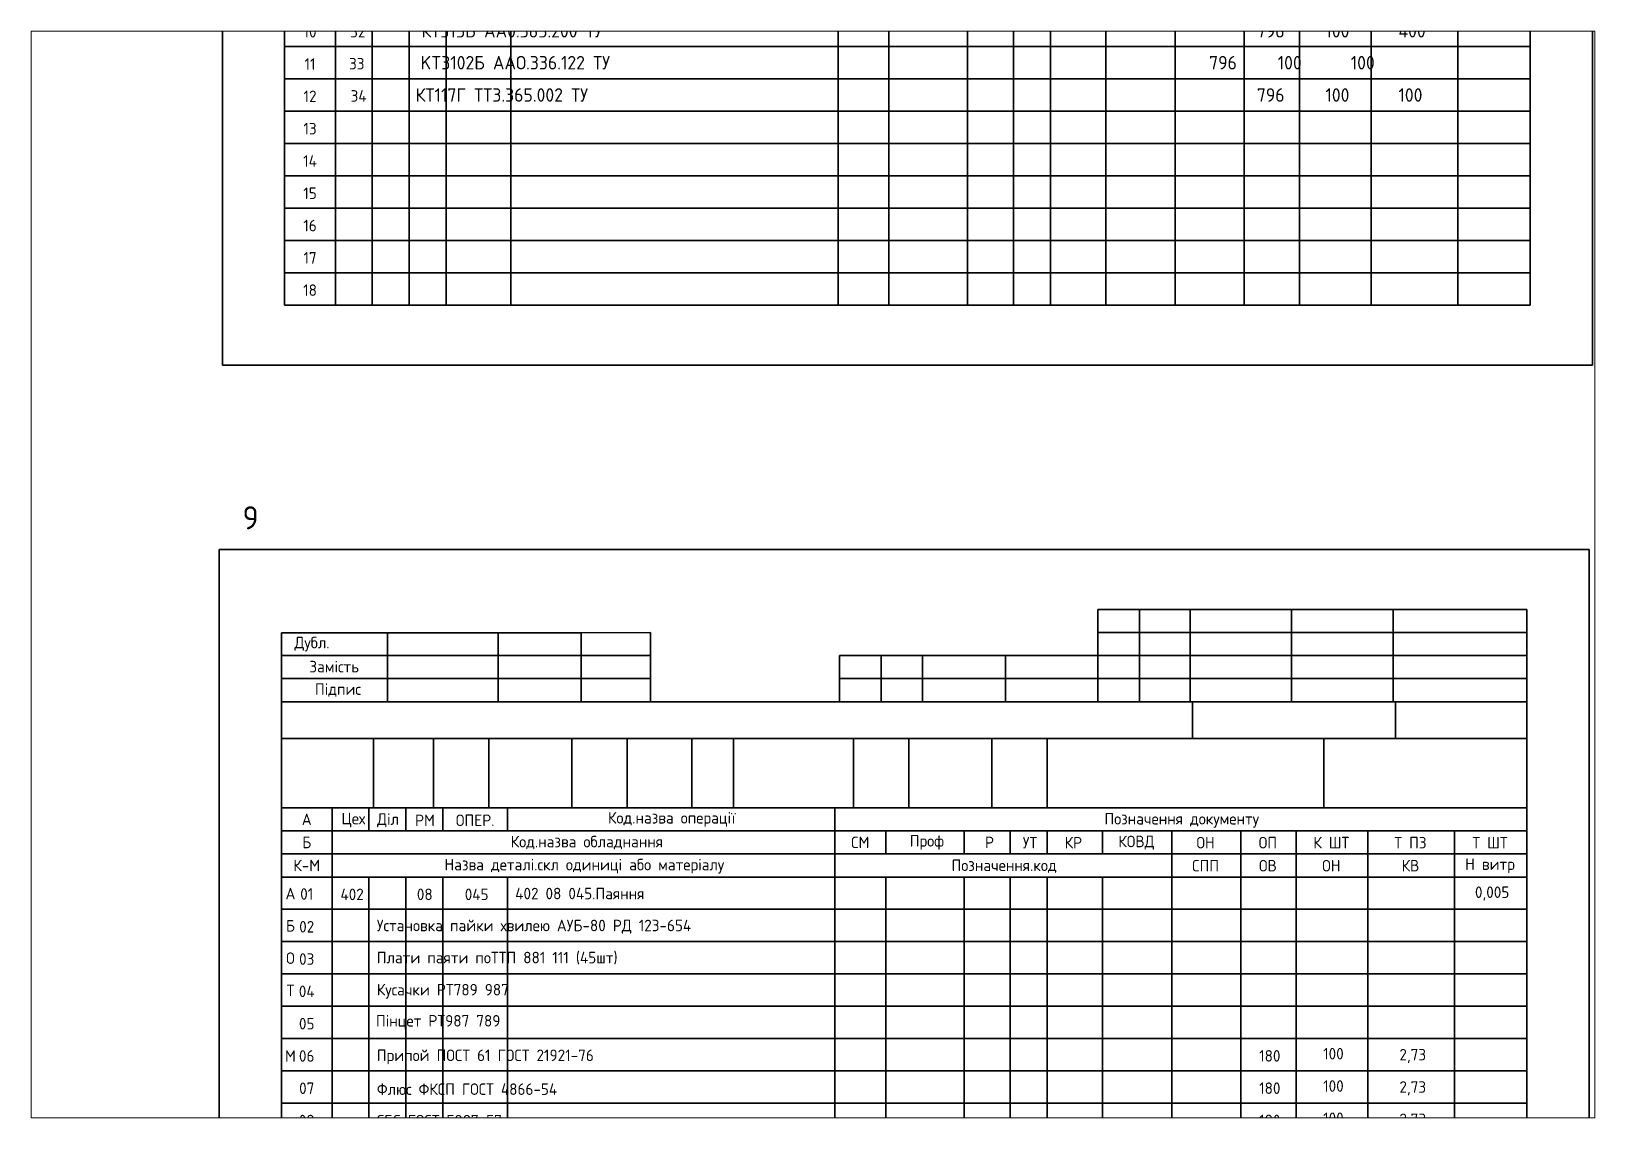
# Paper-space layout 'Лист1' of a CAD drawing. Header units: millimetres. Extents: x -28 to 311, y -11 to 224.
# The model-space entities are those that its viewports show. They can reach past a viewport. Long polylines and large blocks are cut down to what shows.
import ezdxf

# ---------------------------------------------------------------- set-up
doc = ezdxf.new("R2010")
doc.units = ezdxf.units.MM
doc.layers.get('0').update_dxf_attribs({"lineweight": 35})
doc.layers.add('Текст', color=7, linetype='Continuous')
doc.styles.get("Standard").update_dxf_attribs({"font": 'GOST_B.TTF'})

# ---------------------------------------------------------------- blocks, each defined once
blk = doc.blocks.new('*U1')
for p, q in [((11, 0), (270, 0)), ((11, 0), (11, -7)), ((120, 0), (120, -7)), ((131, 0), (131, -7)), ((148, 0), (148, -7)), ((158, 0), (158, -7)), ((166, 0), (166, -7)), ((178, 0), (178, -7)), ((193, 0), (193, -7)), ((208, 0), (208, -7)), ((220, 0), (220, -7)), ((235.5, 0), (235.5, -7)), ((254.3, 0), (254.3, -7)), ((270, 0), (270, -7)), ((270, -7), (11, -7))]:
    blk.add_line(p, q)

msp = doc.modelspace()

# ---------------------------------------------------------------- linework, layer by layer
for p, q in [((52.58, -1584.99), (52.58, -1374.99)), ((349.58, -1374.99), (349.58, -1584.99)), ((66.08, -1445.99), (66.08, -1571.99)), ((77.08, -1445.99), (77.08, -1571.99)), ((66.08, -1515.99), (66.08, -1508.99)), ((77.08, -1508.99), (77.08, -1515.99)), ((85.08, -1508.99), (85.08, -1515.99)), ((93.08, -1508.99), (93.08, -1515.99)), ((101.08, -1508.99), (101.08, -1515.99)), ((115.08, -1508.99), (115.08, -1515.99)), ((186.08, -1508.99), (186.08, -1515.99)), ((197.08, -1508.99), (197.08, -1515.99)), ((214.08, -1508.99), (214.08, -1515.99)), ((224.08, -1508.99), (224.08, -1515.99)), ((232.08, -1508.99), (232.08, -1515.99)), ((244.08, -1508.99), (244.08, -1515.99)), ((259.08, -1508.99), (259.08, -1515.99)), ((274.08, -1508.99), (274.08, -1515.99)), ((286.08, -1508.99), (286.08, -1515.99)), ((301.58, -1508.99), (301.58, -1515.99)), ((320.38, -1508.99), (320.38, -1515.99)), ((336.08, -1508.99), (336.08, -1515.99)), ((77.08, -1515.99), (66.08, -1515.99)), ((336.08, -1515.99), (66.08, -1515.99)), ((66.08, -1515.99), (336.08, -1515.99)), ((66.08, -1522.99), (66.08, -1515.99)), ((77.08, -1515.99), (77.08, -1522.99)), ((85.08, -1515.99), (85.08, -1522.99)), ((93.08, -1515.99), (93.08, -1522.99)), ((101.08, -1515.99), (101.08, -1522.99)), ((115.08, -1515.99), (115.08, -1522.99)), ((186.08, -1515.99), (186.08, -1522.99)), ((197.08, -1515.99), (197.08, -1522.99)), ((214.08, -1515.99), (214.08, -1522.99)), ((224.08, -1515.99), (224.08, -1522.99)), ((232.08, -1515.99), (232.08, -1522.99)), ((244.08, -1515.99), (244.08, -1522.99)), ((259.08, -1515.99), (259.08, -1522.99)), ((274.08, -1515.99), (274.08, -1522.99)), ((286.08, -1515.99), (286.08, -1522.99)), ((301.58, -1515.99), (301.58, -1522.99)), ((320.38, -1515.99), (320.38, -1522.99)), ((336.08, -1515.99), (336.08, -1522.99)), ((77.08, -1522.99), (66.08, -1522.99)), ((77.08, -1522.99), (66.08, -1522.99)), ((336.08, -1522.99), (66.08, -1522.99)), ((66.08, -1522.99), (336.08, -1522.99)), ((66.08, -1529.99), (66.08, -1522.99)), ((77.08, -1522.99), (77.08, -1529.99)), ((85.08, -1522.99), (85.08, -1529.99)), ((93.08, -1522.99), (93.08, -1529.99)), ((101.08, -1522.99), (101.08, -1529.99)), ((115.08, -1522.99), (115.08, -1529.99)), ((186.08, -1522.99), (186.08, -1529.99)), ((197.08, -1522.99), (197.08, -1529.99)), ((214.08, -1522.99), (214.08, -1529.99)), ((224.08, -1522.99), (224.08, -1529.99)), ((232.08, -1522.99), (232.08, -1529.99)), ((244.08, -1522.99), (244.08, -1529.99)), ((259.08, -1522.99), (259.08, -1529.99)), ((274.08, -1522.99), (274.08, -1529.99)), ((286.08, -1522.99), (286.08, -1529.99)), ((301.58, -1522.99), (301.58, -1529.99)), ((320.38, -1522.99), (320.38, -1529.99)), ((336.08, -1522.99), (336.08, -1529.99)), ((77.08, -1529.99), (66.08, -1529.99)), ((336.08, -1529.99), (66.08, -1529.99)), ((66.08, -1529.99), (336.08, -1529.99)), ((66.08, -1536.99), (66.08, -1529.99)), ((77.08, -1529.99), (77.08, -1536.99)), ((85.08, -1529.99), (85.08, -1536.99)), ((93.08, -1529.99), (93.08, -1536.99)), ((101.08, -1529.99), (101.08, -1536.99)), ((115.08, -1529.99), (115.08, -1536.99)), ((186.08, -1529.99), (186.08, -1536.99)), ((197.08, -1529.99), (197.08, -1536.99)), ((214.08, -1529.99), (214.08, -1536.99)), ((224.08, -1529.99), (224.08, -1536.99)), ((232.08, -1529.99), (232.08, -1536.99)), ((244.08, -1529.99), (244.08, -1536.99)), ((259.08, -1529.99), (259.08, -1536.99)), ((274.08, -1529.99), (274.08, -1536.99)), ((286.08, -1529.99), (286.08, -1536.99)), ((301.58, -1529.99), (301.58, -1536.99)), ((320.38, -1529.99), (320.38, -1536.99)), ((336.08, -1529.99), (336.08, -1536.99)), ((77.08, -1536.99), (66.08, -1536.99)), ((336.08, -1536.99), (66.08, -1536.99)), ((66.08, -1536.99), (336.08, -1536.99)), ((66.08, -1543.99), (66.08, -1536.99)), ((77.08, -1536.99), (77.08, -1543.99)), ((85.08, -1536.99), (85.08, -1543.99)), ((93.08, -1536.99), (93.08, -1543.99)), ((101.08, -1536.99), (101.08, -1543.99)), ((115.08, -1536.99), (115.08, -1543.99)), ((186.08, -1536.99), (186.08, -1543.99)), ((197.08, -1536.99), (197.08, -1543.99)), ((214.08, -1536.99), (214.08, -1543.99)), ((224.08, -1536.99), (224.08, -1543.99)), ((232.08, -1536.99), (232.08, -1543.99)), ((244.08, -1536.99), (244.08, -1543.99)), ((259.08, -1536.99), (259.08, -1543.99)), ((274.08, -1536.99), (274.08, -1543.99)), ((286.08, -1536.99), (286.08, -1543.99)), ((301.58, -1536.99), (301.58, -1543.99)), ((320.38, -1536.99), (320.38, -1543.99)), ((336.08, -1536.99), (336.08, -1543.99)), ((77.08, -1543.99), (66.08, -1543.99)), ((77.08, -1543.99), (66.08, -1543.99)), ((336.08, -1543.99), (66.08, -1543.99)), ((66.08, -1543.99), (336.08, -1543.99)), ((66.08, -1550.99), (66.08, -1543.99)), ((77.08, -1543.99), (77.08, -1550.99)), ((85.08, -1543.99), (85.08, -1550.99)), ((93.08, -1543.99), (93.08, -1550.99)), ((101.08, -1543.99), (101.08, -1550.99)), ((115.08, -1543.99), (115.08, -1550.99)), ((186.08, -1543.99), (186.08, -1550.99)), ((197.08, -1543.99), (197.08, -1550.99)), ((214.08, -1543.99), (214.08, -1550.99)), ((224.08, -1543.99), (224.08, -1550.99)), ((232.08, -1543.99), (232.08, -1550.99)), ((244.08, -1543.99), (244.08, -1550.99)), ((259.08, -1543.99), (259.08, -1550.99)), ((274.08, -1543.99), (274.08, -1550.99)), ((286.08, -1543.99), (286.08, -1550.99)), ((301.58, -1543.99), (301.58, -1550.99)), ((320.38, -1543.99), (320.38, -1550.99)), ((336.08, -1543.99), (336.08, -1550.99)), ((77.08, -1550.99), (66.08, -1550.99)), ((336.08, -1550.99), (66.08, -1550.99)), ((66.08, -1550.99), (336.08, -1550.99)), ((66.08, -1557.99), (66.08, -1550.99)), ((77.08, -1550.99), (77.08, -1557.99)), ((85.08, -1550.99), (85.08, -1557.99)), ((93.08, -1550.99), (93.08, -1557.99)), ((101.08, -1550.99), (101.08, -1557.99)), ((115.08, -1550.99), (115.08, -1557.99)), ((186.08, -1550.99), (186.08, -1557.99)), ((197.08, -1550.99), (197.08, -1557.99)), ((214.08, -1550.99), (214.08, -1557.99)), ((224.08, -1550.99), (224.08, -1557.99)), ((232.08, -1550.99), (232.08, -1557.99)), ((244.08, -1550.99), (244.08, -1557.99)), ((259.08, -1550.99), (259.08, -1557.99)), ((274.08, -1550.99), (274.08, -1557.99)), ((286.08, -1550.99), (286.08, -1557.99)), ((301.58, -1550.99), (301.58, -1557.99)), ((320.38, -1550.99), (320.38, -1557.99)), ((336.08, -1550.99), (336.08, -1557.99)), ((77.08, -1557.99), (66.08, -1557.99)), ((336.08, -1557.99), (66.08, -1557.99)), ((66.08, -1557.99), (336.08, -1557.99)), ((66.08, -1564.99), (66.08, -1557.99)), ((77.08, -1557.99), (77.08, -1564.99)), ((85.08, -1557.99), (85.08, -1564.99)), ((93.08, -1557.99), (93.08, -1564.99)), ((101.08, -1557.99), (101.08, -1564.99)), ((115.08, -1557.99), (115.08, -1564.99)), ((186.08, -1557.99), (186.08, -1564.99)), ((197.08, -1557.99), (197.08, -1564.99)), ((214.08, -1557.99), (214.08, -1564.99)), ((224.08, -1557.99), (224.08, -1564.99)), ((232.08, -1557.99), (232.08, -1564.99)), ((244.08, -1557.99), (244.08, -1564.99)), ((259.08, -1557.99), (259.08, -1564.99)), ((274.08, -1557.99), (274.08, -1564.99)), ((286.08, -1557.99), (286.08, -1564.99)), ((301.58, -1557.99), (301.58, -1564.99)), ((320.38, -1557.99), (320.38, -1564.99)), ((336.08, -1557.99), (336.08, -1564.99)), ((77.08, -1564.99), (66.08, -1564.99)), ((77.08, -1564.99), (66.08, -1564.99)), ((336.08, -1564.99), (66.08, -1564.99)), ((66.08, -1564.99), (336.08, -1564.99)), ((66.08, -1571.99), (66.08, -1564.99)), ((77.08, -1564.99), (77.08, -1571.99)), ((85.08, -1564.99), (85.08, -1571.99)), ((93.08, -1564.99), (93.08, -1571.99)), ((101.08, -1564.99), (101.08, -1571.99)), ((115.08, -1564.99), (115.08, -1571.99)), ((186.08, -1564.99), (186.08, -1571.99)), ((197.08, -1564.99), (197.08, -1571.99)), ((214.08, -1564.99), (214.08, -1571.99)), ((224.08, -1564.99), (224.08, -1571.99)), ((232.08, -1564.99), (232.08, -1571.99)), ((244.08, -1564.99), (244.08, -1571.99)), ((259.08, -1564.99), (259.08, -1571.99)), ((274.08, -1564.99), (274.08, -1571.99)), ((286.08, -1564.99), (286.08, -1571.99)), ((301.58, -1564.99), (301.58, -1571.99)), ((320.38, -1564.99), (320.38, -1571.99)), ((336.08, -1564.99), (336.08, -1571.99)), ((77.08, -1571.99), (66.08, -1571.99)), ((77.08, -1571.99), (66.08, -1571.99)), ((77.08, -1571.99), (66.08, -1571.99)), ((336.08, -1571.99), (66.08, -1571.99)), ((349.58, -1584.99), (52.58, -1584.99)), ((51.86, -1834.95), (51.86, -1624.95)), ((51.86, -1624.95), (348.86, -1624.95)), ((348.86, -1624.95), (348.86, -1834.95)), ((251.36, -1637.95), (242.36, -1637.95)), ((242.36, -1637.95), (242.36, -1647.95)), ((262.36, -1637.95), (251.36, -1637.95)), ((251.36, -1637.95), (251.36, -1657.95)), ((284.36, -1637.95), (262.36, -1637.95)), ((262.36, -1637.95), (262.36, -1657.95)), ((306.36, -1637.95), (284.36, -1637.95)), ((284.36, -1637.95), (284.36, -1657.95)), ((335.36, -1637.95), (306.36, -1637.95)), ((306.36, -1637.95), (306.36, -1657.95)), ((335.36, -1657.95), (335.36, -1637.95)), ((65.36, -1643), (88.36, -1643)), ((65.36, -1657.95), (65.36, -1643)), ((88.36, -1643), (112.36, -1643)), ((88.36, -1643), (88.36, -1657.95)), ((112.36, -1643), (130.36, -1643)), ((112.36, -1643), (112.36, -1657.95)), ((130.36, -1643), (145.36, -1642.95)), ((130.36, -1643), (130.36, -1657.95)), ((145.36, -1642.95), (145.36, -1647.95)), ((242.36, -1642.95), (335.36, -1642.95)), ((145.36, -1647.95), (65.36, -1647.95)), ((145.36, -1647.95), (145.36, -1652.95)), ((195.36, -1647.95), (186.36, -1647.95)), ((186.36, -1647.95), (186.36, -1657.95)), ((204.36, -1647.95), (195.36, -1647.95)), ((195.36, -1647.95), (195.36, -1657.95)), ((222.36, -1647.95), (204.36, -1647.95)), ((204.36, -1647.95), (204.36, -1657.95)), ((242.36, -1647.95), (222.36, -1647.95)), ((222.36, -1647.95), (222.36, -1657.95)), ((335.36, -1647.95), (242.36, -1647.95)), ((242.36, -1647.95), (242.36, -1657.95)), ((145.36, -1652.95), (65.36, -1652.95)), ((145.36, -1652.95), (145.36, -1657.95)), ((186.36, -1652.95), (335.36, -1652.95)), ((145.36, -1657.95), (65.36, -1657.95)), ((65.36, -1657.95), (335.36, -1657.95)), ((65.36, -1657.95), (65.36, -1665.95)), ((262.86, -1665.95), (262.86, -1657.95)), ((306.86, -1665.95), (306.86, -1657.95)), ((335.36, -1665.95), (335.36, -1657.95)), ((65.36, -1665.95), (335.36, -1665.95)), ((65.36, -1665.95), (65.36, -1670.95)), ((85.36, -1665.95), (85.36, -1680.95)), ((98.36, -1665.95), (98.36, -1680.95)), ((110.36, -1665.95), (110.36, -1680.95)), ((128.36, -1665.95), (128.36, -1680.95)), ((140.36, -1665.95), (140.36, -1680.95)), ((154.36, -1665.95), (154.36, -1680.95)), ((163.36, -1665.95), (163.36, -1680.95)), ((189.36, -1665.95), (189.36, -1680.95)), ((201.36, -1665.95), (201.36, -1680.95)), ((219.36, -1665.95), (219.36, -1680.95)), ((231.36, -1665.95), (231.36, -1680.95)), ((291.36, -1665.95), (291.36, -1680.95)), ((335.36, -1680.95), (335.36, -1665.95)), ((65.36, -1670.95), (65.36, -1675.95)), ((65.36, -1675.95), (65.36, -1680.95)), ((65.36, -1680.95), (335.36, -1680.95)), ((65.36, -1680.95), (65.36, -1685.95)), ((76.36, -1680.95), (76.36, -1695.95)), ((84.36, -1680.95), (84.36, -1685.95)), ((92.36, -1680.95), (92.36, -1685.95)), ((100.36, -1680.95), (100.36, -1685.95)), ((114.36, -1680.95), (114.36, -1685.95)), ((185.36, -1680.95), (185.36, -1685.95)), ((335.36, -1695.95), (335.36, -1680.95)), ((65.36, -1685.95), (335.36, -1685.95)), ((65.36, -1685.95), (65.36, -1695.95)), ((185.36, -1685.95), (185.36, -1690.95)), ((196.36, -1685.95), (196.36, -1690.95)), ((213.36, -1685.95), (213.36, -1690.95)), ((223.36, -1685.95), (223.36, -1690.95)), ((231.36, -1685.95), (231.36, -1690.95)), ((243.36, -1685.95), (243.36, -1690.95)), ((258.36, -1685.95), (258.36, -1690.95)), ((273.36, -1685.95), (273.36, -1690.95)), ((285.36, -1685.95), (285.36, -1690.95)), ((300.86, -1685.95), (300.86, -1690.95)), ((319.66, -1685.95), (319.66, -1690.95)), ((335.36, -1690.95), (65.36, -1690.95)), ((185.36, -1690.95), (185.36, -1695.95)), ((258.36, -1690.95), (258.36, -1695.95)), ((273.36, -1690.95), (273.36, -1695.95)), ((285.36, -1690.95), (285.36, -1695.95)), ((300.86, -1690.95), (300.86, -1695.95)), ((319.66, -1690.95), (319.66, -1695.95)), ((65.36, -1695.95), (335.36, -1695.95)), ((65.36, -1695.95), (65.36, -1821.95)), ((76.36, -1695.95), (76.36, -1821.95)), ((84.36, -1695.95), (84.36, -1709.95)), ((92.36, -1695.95), (92.36, -1709.95)), ((100.36, -1695.95), (100.36, -1709.95)), ((114.36, -1695.95), (114.36, -1709.95)), ((76.36, -1702.95), (65.36, -1702.95)), ((65.36, -1702.95), (335.36, -1702.95)), ((65.36, -1709.95), (65.36, -1702.95)), ((76.36, -1702.95), (76.36, -1709.95)), ((185.36, -1702.95), (185.36, -1709.95)), ((196.36, -1702.95), (196.36, -1709.95)), ((213.36, -1702.95), (213.36, -1709.95)), ((223.36, -1702.95), (223.36, -1709.95)), ((231.36, -1702.95), (231.36, -1709.95)), ((243.36, -1702.95), (243.36, -1709.95)), ((258.36, -1702.95), (258.36, -1709.95)), ((273.36, -1702.95), (273.36, -1709.95)), ((285.36, -1702.95), (285.36, -1709.95)), ((300.86, -1702.95), (300.86, -1709.95)), ((319.66, -1702.95), (319.66, -1709.95)), ((335.36, -1702.95), (335.36, -1709.95)), ((76.36, -1709.95), (65.36, -1709.95)), ((76.36, -1709.95), (65.36, -1709.95)), ((335.36, -1709.95), (65.36, -1709.95)), ((65.36, -1709.95), (335.36, -1709.95)), ((65.36, -1716.95), (65.36, -1709.95)), ((76.36, -1709.95), (76.36, -1716.95)), ((84.36, -1709.95), (84.36, -1716.95)), ((92.36, -1709.95), (92.36, -1716.95)), ((100.36, -1709.95), (100.36, -1716.95)), ((114.36, -1709.95), (114.36, -1716.95)), ((185.36, -1709.95), (185.36, -1716.95)), ((196.36, -1709.95), (196.36, -1716.95)), ((213.36, -1709.95), (213.36, -1716.95)), ((223.36, -1709.95), (223.36, -1716.95)), ((231.36, -1709.95), (231.36, -1716.95)), ((243.36, -1709.95), (243.36, -1716.95)), ((258.36, -1709.95), (258.36, -1716.95)), ((273.36, -1709.95), (273.36, -1716.95)), ((285.36, -1709.95), (285.36, -1716.95)), ((300.86, -1709.95), (300.86, -1716.95)), ((319.66, -1709.95), (319.66, -1716.95)), ((335.36, -1709.95), (335.36, -1716.95)), ((76.36, -1716.95), (65.36, -1716.95)), ((335.36, -1716.95), (65.36, -1716.95)), ((65.36, -1716.95), (335.36, -1716.95)), ((65.36, -1723.95), (65.36, -1716.95)), ((76.36, -1716.95), (76.36, -1723.95)), ((84.36, -1716.95), (84.36, -1723.95)), ((92.36, -1716.95), (92.36, -1723.95)), ((92.36, -1716.95), (92.36, -1723.95)), ((100.36, -1716.95), (100.36, -1723.95)), ((114.36, -1716.95), (114.36, -1723.95)), ((185.36, -1716.95), (185.36, -1723.95)), ((196.36, -1716.95), (196.36, -1723.95)), ((213.36, -1716.95), (213.36, -1723.95)), ((223.36, -1716.95), (223.36, -1723.95)), ((231.36, -1716.95), (231.36, -1723.95)), ((243.36, -1716.95), (243.36, -1723.95)), ((258.36, -1716.95), (258.36, -1723.95)), ((273.36, -1716.95), (273.36, -1723.95)), ((285.36, -1716.95), (285.36, -1723.95)), ((300.86, -1716.95), (300.86, -1723.95)), ((319.66, -1716.95), (319.66, -1723.95)), ((335.36, -1716.95), (335.36, -1723.95)), ((76.36, -1723.95), (65.36, -1723.95)), ((335.36, -1723.95), (65.36, -1723.95)), ((65.36, -1723.95), (335.36, -1723.95)), ((65.36, -1730.95), (65.36, -1723.95)), ((76.36, -1723.95), (76.36, -1730.95)), ((84.36, -1723.95), (84.36, -1730.95)), ((92.36, -1723.95), (92.36, -1730.95)), ((92.36, -1723.95), (92.36, -1730.95)), ((100.36, -1723.95), (100.36, -1730.95)), ((114.36, -1723.95), (114.36, -1730.95)), ((185.36, -1723.95), (185.36, -1730.95)), ((196.36, -1723.95), (196.36, -1730.95)), ((213.36, -1723.95), (213.36, -1730.95)), ((223.36, -1723.95), (223.36, -1730.95)), ((231.36, -1723.95), (231.36, -1730.95)), ((243.36, -1723.95), (243.36, -1730.95)), ((258.36, -1723.95), (258.36, -1730.95)), ((273.36, -1723.95), (273.36, -1730.95)), ((285.36, -1723.95), (285.36, -1730.95)), ((300.86, -1723.95), (300.86, -1730.95)), ((319.66, -1723.95), (319.66, -1730.95)), ((335.36, -1723.95), (335.36, -1730.95)), ((76.36, -1730.95), (65.36, -1730.95)), ((76.36, -1730.95), (65.36, -1730.95)), ((335.36, -1730.95), (65.36, -1730.95)), ((65.36, -1730.95), (335.36, -1730.95)), ((65.36, -1737.95), (65.36, -1730.95)), ((76.36, -1730.95), (76.36, -1737.95)), ((84.36, -1730.95), (84.36, -1737.95)), ((92.36, -1730.95), (92.36, -1737.95)), ((92.36, -1730.95), (92.36, -1737.95)), ((100.36, -1730.95), (100.36, -1737.95)), ((114.36, -1730.95), (114.36, -1737.95)), ((185.36, -1730.95), (185.36, -1737.95)), ((196.36, -1730.95), (196.36, -1737.95)), ((213.36, -1730.95), (213.36, -1737.95)), ((223.36, -1730.95), (223.36, -1737.95)), ((231.36, -1730.95), (231.36, -1737.95)), ((243.36, -1730.95), (243.36, -1737.95)), ((258.36, -1730.95), (258.36, -1737.95)), ((273.36, -1730.95), (273.36, -1737.95)), ((285.36, -1730.95), (285.36, -1737.95)), ((300.86, -1730.95), (300.86, -1737.95)), ((319.66, -1730.95), (319.66, -1737.95)), ((335.36, -1730.95), (335.36, -1737.95)), ((76.36, -1737.95), (65.36, -1737.95)), ((335.36, -1737.95), (65.36, -1737.95)), ((65.36, -1737.95), (335.36, -1737.95)), ((65.36, -1744.95), (65.36, -1737.95)), ((76.36, -1737.95), (76.36, -1744.95)), ((84.36, -1737.95), (84.36, -1744.95)), ((92.36, -1737.95), (92.36, -1744.95)), ((92.36, -1737.95), (92.36, -1744.95)), ((100.36, -1737.95), (100.36, -1744.95)), ((114.36, -1737.95), (114.36, -1744.95)), ((185.36, -1737.95), (185.36, -1744.95)), ((196.36, -1737.95), (196.36, -1744.95)), ((213.36, -1737.95), (213.36, -1744.95)), ((223.36, -1737.95), (223.36, -1744.95)), ((231.36, -1737.95), (231.36, -1744.95)), ((243.36, -1737.95), (243.36, -1744.95)), ((258.36, -1737.95), (258.36, -1744.95)), ((273.36, -1737.95), (273.36, -1744.95)), ((285.36, -1737.95), (285.36, -1744.95)), ((300.86, -1737.95), (300.86, -1744.95)), ((319.66, -1737.95), (319.66, -1744.95)), ((335.36, -1737.95), (335.36, -1744.95)), ((76.36, -1744.95), (65.36, -1744.95)), ((335.36, -1744.95), (65.36, -1744.95)), ((65.36, -1744.95), (335.36, -1744.95)), ((65.36, -1751.95), (65.36, -1744.95)), ((76.36, -1744.95), (76.36, -1751.95)), ((84.36, -1744.95), (84.36, -1751.95)), ((92.36, -1744.95), (92.36, -1751.95)), ((100.36, -1744.95), (100.36, -1751.95)), ((114.36, -1744.95), (114.36, -1751.95)), ((185.36, -1744.95), (185.36, -1751.95)), ((196.36, -1744.95), (196.36, -1751.95)), ((213.36, -1744.95), (213.36, -1751.95)), ((223.36, -1744.95), (223.36, -1751.95)), ((231.36, -1744.95), (231.36, -1751.95)), ((243.36, -1744.95), (243.36, -1751.95)), ((258.36, -1744.95), (258.36, -1751.95)), ((273.36, -1744.95), (273.36, -1751.95)), ((285.36, -1744.95), (285.36, -1751.95)), ((300.86, -1744.95), (300.86, -1751.95)), ((319.66, -1744.95), (319.66, -1751.95)), ((335.36, -1744.95), (335.36, -1751.95))]:
    msp.add_line(p, q)

# ---------------------------------------------------------------- block references
msp.add_blockref('*U1', (65.36, -1695.95))

# ---------------------------------------------------------------- texts
for s, width, insert, char_height, attachment_point in [('10', 11, (71.58, -1512.76), 2.5, 5), ('11', 11, (71.58, -1519.76), 2.5, 5), ('12', 11, (71.58, -1526.76), 2.5, 5), ('13', 11, (71.58, -1533.76), 2.5, 5), ('14', 11, (71.58, -1540.76), 2.5, 5), ('15', 11, (71.58, -1547.76), 2.5, 5), ('16', 11, (71.58, -1554.76), 2.5, 5), ('17', 11, (71.58, -1561.76), 2.5, 5), ('18', 11, (71.58, -1568.76), 2.5, 5), ('9', 47.0929, (56.94, -1615.6), 5, 1), (' Дубл.', 11.5, (71.25, -1645.48), 2.5, 5), (' {\\H1.25x;Замість}', 21.2493, (76.2, -1650.35), 2, 5), (' Підпис', 23, (76.86, -1655.43), 2.5, 5), ('А', 11, (70.86, -1683.45), 2.5, 5), ('Цех', 8, (80.96, -1683.61), 2.5, 5), ('Діл', 8, (88.49, -1683.66), 2.5, 5), ('РМ', 8, (96.49, -1683.66), 2.5, 5), ('ОПЕР.', 8, (107.38, -1683.66), 2.5, 5), ('Код.назва операції', 39.3298, (150.03, -1683.46), 2.5, 5), ('Позначення документу', 48.0694, (260.53, -1683.66), 2.5, 5), ('Б', 11, (70.86, -1688.45), 2.5, 5), ('Код.назва обладнання', 39.3298, (131.59, -1688.48), 2.5, 5), ('СМ', 11, (190.86, -1688.45), 2.5, 5), ('Проф', 11, (205.28, -1688.45), 2.5, 5), ('Р', 10, (218.86, -1688.45), 2.5, 5), ('УТ', 6.25, (227.65, -1688.5), 2.5, 5), ('КР', 6.25, (237.04, -1688.5), 2.5, 5), ('КОВД', 6.25, (250.71, -1688.5), 2.5, 5), ('ОН', 6.25, (265.71, -1688.5), 2.5, 5), ('ОП', 6.25, (279.21, -1688.5), 2.5, 5), ('К ШТ', 9.2284, (292.96, -1688.5), 2.5, 5), ('Т ПЗ', 8.9576, (310.11, -1688.5), 2.5, 5), ('Т ШТ', 9.6346, (327.36, -1688.5), 2.5, 5), ('К-М', 11, (70.86, -1693.45), 2.5, 5), ('Назва деталі.скл одиниці або матеріалу', 81.2961, (131.03, -1693.6), 2.5, 5), ('Позначення.код', 48.0694, (222.03, -1693.6), 2.5, 5), ('СПП', 6.25, (265.71, -1693.5), 2.5, 5), ('ОВ', 6.25, (279.21, -1693.5), 2.5, 5), ('ОН', 9.2284, (292.96, -1693.5), 2.5, 5), ('КВ', 8.9576, (310.11, -1693.5), 2.5, 5), ('Н витр', 11.3668, (327.36, -1693.5), 2.5, 5), ('01', 11, (70.86, -1699.63), 2.5, 5), ('02', 11, (70.86, -1706.73), 2.5, 5), ('03', 11, (70.86, -1713.73), 2.5, 5), ('04', 11, (70.86, -1720.73), 2.5, 5), ('05', 11, (70.86, -1727.73), 2.5, 5), ('06', 11, (70.86, -1734.73), 2.5, 5), ('07', 11, (70.86, -1741.73), 2.5, 5), ('08', 11, (70.86, -1748.73), 2.5, 5)]:
    msp.add_mtext_dynamic_manual_height_columns(s, width=width, gutter_width=12.5, heights=[0], dxfattribs=dict(insert=insert, char_height=char_height, attachment_point=attachment_point))
at = {"layer": 'Текст', "char_height": 2.5}
for s, width, heights, insert, attachment_point in [('  32        {\\H1.1667x;КТ315В АА0.365.200 ТУ^I^I^I^I^I^I^I^I^I^I                            796     100      400}', 243.3, [6.86], (77.24, -1512.55), 4), ('  33        {\\H1.1667x;KT3102Б ААО.336.122 ТУ^I                      ^I^I^I^I^I^I^I^I           796     100      100}', 243.3, [6.29], (77, -1519.47), 4), ('  34       {\\H1.1667x;КТ117Г ТТ3.365.002 ТУ^I^I^I^I^I^I^I^I^I^I^I^I^I           796     100      100}', 243.3, [6.24], (77.34, -1526.47), 4), ('А', 2.5, [0], (67.33, -1699.53), 5), ('402', 2.5, [0], (80.7, -1699.71), 5), ('08', 2.5, [0], (96.45, -1699.71), 5), ('045', 2.5, [0], (107.7, -1699.71), 5), (' 402 08 045.Паяння', 71, [0], (114.54, -1699.53), 4), ('\\pi4.2609;0,005', 15.7, [0], (319.84, -1699.53), 4), ('Б', 2.5, [0], (67.33, -1706.53), 5), (' Установка пайки хвилею АУБ-80 РД 123-654', 101, [0], (84.54, -1706.71), 4), ('О', 2.5, [0], (67.33, -1713.53), 5), ('{\\fGOST type B|b0|i0|c204|p34; Плати паяти поТТП }881 111 (45{\\fGOST type B|b0|i0|c204|p34;шт}) ', 251, [0], (84.54, -1713.53), 4), ('Т', 2.5, [0], (67.33, -1720.53), 5), (' Кусачки РТ789 987  ', 101, [0], (84.54, -1720.71), 4), (' Пінцет РТ987 789', 101, [6.61], (84.36, -1727.45), 4), ('М', 2.5, [0], (67.33, -1734.75), 5), (' Припой ПОСТ 61 ГОСТ 21921-76', 101, [0], (84.54, -1734.93), 4), ('\\pi3.7723;180', 12, [0], (273.54, -1734.71), 4), ('\\pi5.646;100', 15.5, [0], (285.54, -1734.24), 4), ('\\pi6.6781;2,73', 18.8, [0], (301.04, -1734.75), 4), (' Флюс ФКСП ГОСТ 4866-54', 101, [0], (84.54, -1741.93), 4), ('\\pi3.7723;180', 12, [0], (273.54, -1741.71), 4), ('\\pi5.646;100', 15.5, [0], (285.54, -1741.24), 4), ('\\pi6.6781;2,73', 18.8, [0], (301.04, -1741.75), 4), (' СБС ГОСТ 5987-57', 101, [0], (84.54, -1748.75), 4), ('\\pi3.7723;180', 12, [0], (273.54, -1748.71), 4), ('\\pi5.646;100', 15.5, [0], (285.54, -1748.24), 4), ('\\pi6.6781;2,73', 18.8, [0], (301.04, -1748.75), 4)]:
    msp.add_mtext_dynamic_manual_height_columns(s, width=width, gutter_width=12.5, heights=heights, dxfattribs=dict(at, insert=insert, attachment_point=attachment_point))

psp = doc.layouts.new('Лист1')

# ---------------------------------------------------------------- viewports
at = {"layer": '0'}
psp.add_viewport(center=(141.52, 106.7), size=(338.91, 235.4558), view_center_point=(180.61, -1630.39), view_height=235.4558, dxfattribs=at)

doc.saveas('drawing.dxf')
